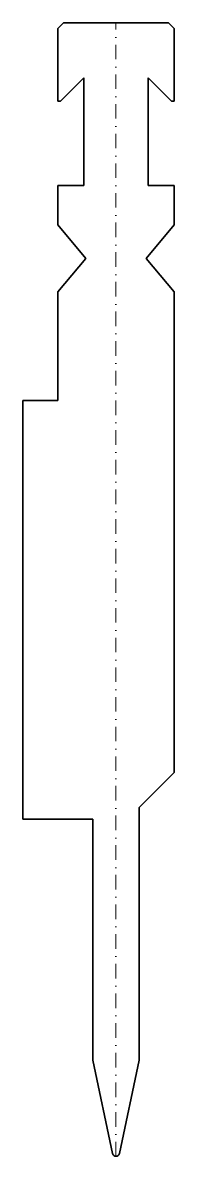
# Model space of a CAD drawing. Header units: millimetres. Extents: x -16 to 10, y 0 to 195.
import ezdxf

# ---------------------------------------------------------------- set-up
doc = ezdxf.new("R2010")
doc.units = ezdxf.units.MM
doc.header["$LTSCALE"] = 5
doc.linetypes.add('AUSGEZOGEN', pattern=[0])
doc.linetypes.add('DASHDOT', pattern=[1, 0.5, -0.25, 0, -0.25])
doc.layers.add('2', color=7, linetype='Continuous')

msp = doc.modelspace()

# ---------------------------------------------------------------- linework, layer by layer
at = {"layer": '2', "color": 7, "linetype": 'AUSGEZOGEN', "lineweight": 35}
for p, q in [((-9, 195), (-10, 194)), ((9, 195), (-9, 195)), ((10, 194), (9, 195)), ((-10, 194), (-10, 181.5)), ((10, 181.5), (10, 194)), ((-9.5, 181.5), (-5.5, 185.5)), ((-5.5, 185.5), (-5.5, 167)), ((5.5, 167), (5.5, 185.5)), ((5.5, 185.5), (9.5, 181.5)), ((-10, 181.5), (-9.5, 181.5)), ((9.5, 181.5), (10, 181.5)), ((-5.5, 167), (-10, 167)), ((-10, 167), (-10, 160.2)), ((10, 167), (5.5, 167)), ((10, 160.2), (10, 167)), ((-10, 160.2), (-5.18, 154.45)), ((5.18, 154.45), (10, 160.2)), ((-5.18, 154.45), (-10, 148.7)), ((10, 148.7), (5.18, 154.45)), ((-10, 148.7), (-10, 130)), ((10, 66), (10, 148.7)), ((-10, 130), (-16, 130)), ((-16, 130), (-16, 58)), ((4, 60), (10, 66)), ((4, 16.53), (4, 60)), ((-16, 58), (-4, 58)), ((-4, 58), (-4, 16.53)), ((-4, 16.53), (-0.59, 0.48)), ((0.59, 0.48), (4, 16.53))]:
    msp.add_line(p, q, dxfattribs=at)
at = {"layer": '2', "color": 7, "linetype": 'DASHDOT', "lineweight": 18}
msp.add_line((0, 0), (0, 195), dxfattribs=at)
at = {"layer": '2', "color": 7, "linetype": 'AUSGEZOGEN', "lineweight": 35}
msp.add_arc((0, 0.6), 0.6, 192, 348, dxfattribs=at)

doc.saveas('drawing.dxf')
